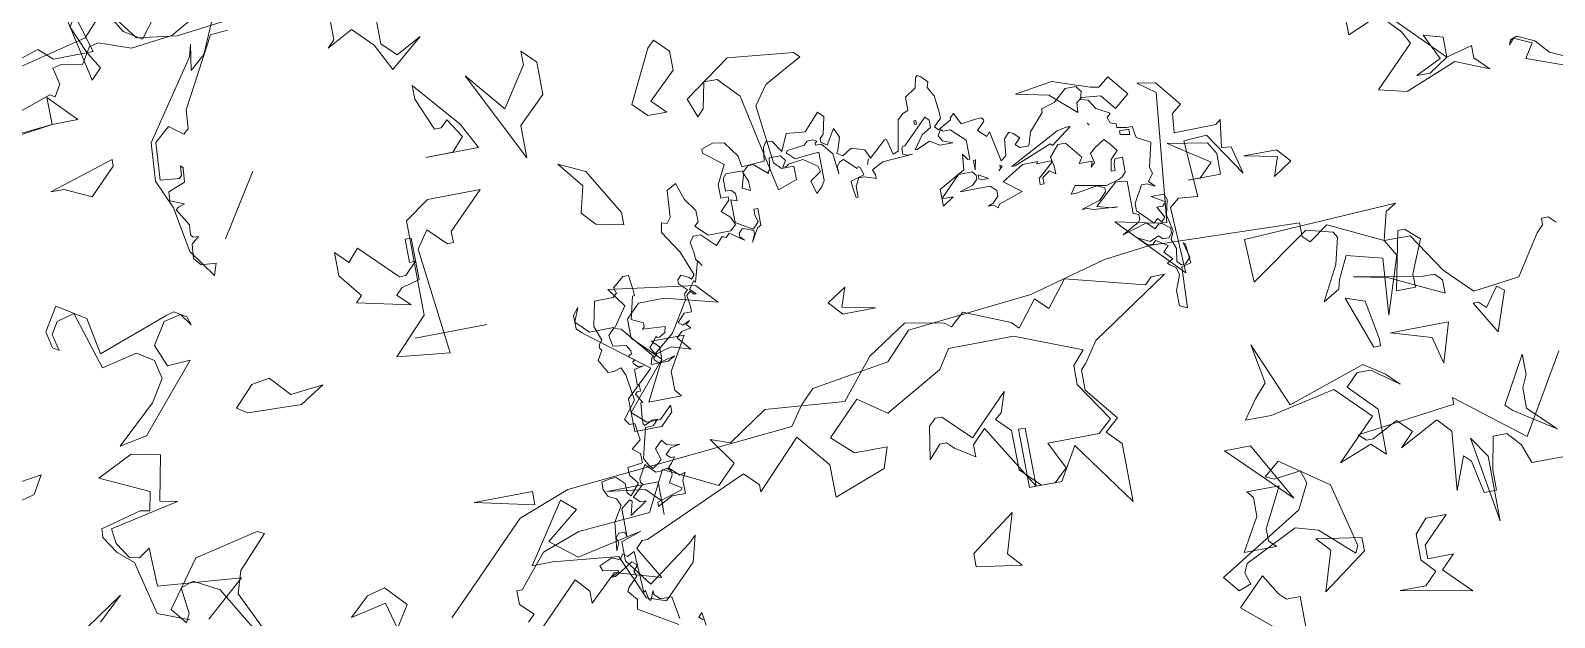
# Model space of a CAD drawing. Header units: millimetres. Extents: x 1418 to 1811, y 1796 to 1956.
# Drawn here: x 1464.905 to 1465.445, y 1884.801 to 1885.009 of the extents above; entities that cross this region are included whole.
import ezdxf

# ---------------------------------------------------------------- set-up
doc = ezdxf.new("R2010")
doc.units = ezdxf.units.MM
doc.layers.add('ARBRE', color=251, linetype='Continuous', lineweight=13)

# ---------------------------------------------------------------- blocks, each defined once
blk = doc.blocks.new('WMF26', base_point=(0, 0.0008))
at = {"color": 85}
for points in [[(7.3226, -0.1836), (7.3588, -0.2206), (7.4617, -0.1474), (7.7449, -0.2857), (7.8833, -0.2857), (8.0216, -0.4965), (8.1591, -0.6356), (8.4069, -0.6051), (8.5452, -0.3952), (8.5814, -0.3581), (8.5814, -0.3219), (8.6177, -0.3219), (8.6539, -0.3581)], [(8.3048, -12.4823), (8.0578, -12.5119), (7.8462, -12.4823), (7.6066, -12.162)], [(7.4979, -12.1332), (7.6066, -12.5119), (7.395, -12.5119), (7.3226, -12.4461), (6.6606, -12.6568)], [(2.5424, -1.3338), (2.6445, -1.2317), (2.9936, -0.8826), (3.2694, -0.7805), (4.492, -0.6718), (4.5653, -0.5689), (4.6377, -0.4965), (5.0527, -0.4314), (5.191, -0.2857), (5.8604, -0.2206), (6.2753, -0.1111), (6.5223, -0.0815), (7.3226, -0.1111), (7.3226, -0.1836), (7.3226, -0.1836)]]:
    blk.add_lwpolyline(points, dxfattribs=at)
at = {"color": 63}
for points in [[(7.7449, -0.2857), (7.796, -0.3738), (7.6955, -0.6776), (7.7211, -0.3754), (7.5325, -0.326), (7.4749, -0.4438), (7.4617, -0.4932), (7.3736, -0.5442), (7.4699, -0.3623), (7.5062, -0.2231), (7.4881, -0.1918), (7.3481, -0.1548), (7.0303, -0.3746), (7.0221, -0.1433), (7.8404, -0.1029), (7.7836, -0.1358), (7.7449, -0.2857), (7.7449, -0.2857)], [(6.5001, -0.2462), (6.5734, -0.2462), (6.1518, -0.522), (6.0777, -0.6315), (6.0489, -0.6611), (6.0489, -0.7698), (6.188, -0.9443), (6.1156, -1.0094), (6.188, -1.0827), (6.188, -1.3955), (5.9402, -1.0464), (5.8381, -1.221), (5.7006, -1.221), (5.489, -0.8711), (5.4166, -0.9443), (5.4166, -1.0094), (5.3145, -0.9443), (5.2783, -0.9081), (5.2421, -0.9081), (5.1762, -0.9806), (5.2058, -0.806), (5.2421, -0.7698), (5.2783, -0.7698), (5.4166, -0.9081), (5.6274, -0.6973), (5.5903, -0.806), (5.5541, -0.8348), (5.6274, -0.9081), (5.6274, -1.1189), (5.7295, -1.221), (5.8019, -1.221), (5.8744, -1.1551), (5.8019, -1.0094), (6.0777, -1.0094), (6.1518, -0.9443), (6.0127, -0.7336), (6.0127, -0.6315), (6.0777, -0.5582), (5.7295, -0.4199), (5.3804, -0.4199), (5.3145, -0.522), (5.0016, -0.6973), (4.8559, -0.5944), (4.6814, -0.7698), (4.7909, -0.8711), (4.9654, -0.8711), (4.9292, -0.9806), (4.6517, -1.0827), (4.6517, -0.9081), (4.5068, -0.7336), (4.2664, -0.9806), (4.2664, -0.9443), (4.194, -0.8711), (3.6333, -1.1189), (3.6045, -1.1189), (3.5683, -1.1551), (3.6695, -1.3297), (3.4299, -1.2572), (3.2842, -1.3955), (3.2842, -1.3297), (3.2192, -1.2572), (2.8693, -1.6063)], [(2.9343, -1.4317), (2.9722, -1.3955), (2.9055, -1.3297), (2.9055, -1.2572), (2.9343, -1.2572), (3.0808, -1.0827), (3.2842, -1.0094), (3.6695, -0.9806), (3.779, -0.7698), (4.0557, -0.9081), (4.1577, -0.806), (4.0557, -0.6611), (4.1577, -0.6973), (4.3685, -0.5582), (4.7909, -0.5944), (4.9654, -0.3837), (5.1762, -0.2462), (5.3804, -0.2824), (5.4166, -0.3112), (5.489, -0.2462), (5.7295, -0.3474), (5.7657, -0.3837), (5.8744, -0.2462), (5.9402, -0.3112), (6.0489, -0.1729), (6.4639, -0.2824), (6.5001, -0.2462), (6.5001, -0.2462)], [(8.4686, -1.5816), (8.2941, -1.5816), (8.2579, -1.4795), (8.192, -1.4062), (8.1195, -1.4062), (8.0833, -1.5816), (8.0833, -1.6903), (8.0175, -1.6903), (7.9812, -1.5157), (7.945, -1.4795), (7.8791, -1.654), (7.9088, -1.3404), (7.8429, -1.2679), (7.6321, -1.3774), (7.7046, -1.3041), (7.6321, -1.2317), (7.4938, -1.3041), (7.4576, -1.3041), (7.4205, -1.2679), (7.945, -1.2029), (7.945, -1.1666), (8.2941, -1.4424), (8.5419, -1.0275)], [(5.3112, -1.5083), (5.5508, -1.3338), (5.4849, -1.5445), (5.5508, -1.6178), (5.3112, -1.5808), (5.3112, -1.5083), (5.3112, -1.5083)], [(7.2929, -1.8805), (7.1217, -1.724), (7.0023, -1.6894), (6.7191, -1.8286), (6.6969, -1.8747), (6.7183, -1.9373), (6.6499, -1.9611), (6.5816, -1.8772), (7.0394, -1.5997), (7.1077, -1.4671), (7.0838, -1.398), (6.943, -1.4169), (6.8969, -1.3947), (6.9801, -1.3264), (7.2279, -1.5017), (7.3102, -1.8426), (7.2929, -1.8805), (7.2929, -1.8805)], [(2.8569, -4.5002), (2.791, -4.3446), (2.805, -4.1405), (3.0874, -3.7321), (3.1055, -3.6671), (3.0825, -3.8054), (3.164, -3.7346), (3.2513, -3.5394)], [(3.3106, -3.6316), (3.2183, -3.6382), (3.0183, -4.0046), (3.0117, -4.1042), (2.9837, -4.1289), (2.9104, -4.0738), (2.8289, -4.1446), (2.8149, -4.3438), (2.917, -4.3537), (2.931, -4.3413), (2.9351, -4.2887), (2.9475, -4.3027), (2.9401, -4.3784), (2.8495, -4.413), (2.8462, -4.4599), (2.9178, -4.4912), (2.8833, -4.5019), (2.8693, -4.5142), (2.9236, -4.6048), (2.9195, -4.6575), (2.9318, -4.6715), (2.959, -4.6731), (2.9187, -4.7077), (2.9112, -4.7835), (2.9458, -4.823), (3.0249, -4.8287), (3.0043, -4.8913), (2.9005, -4.7431), (2.8569, -4.5002), (2.8569, -4.5002)], [(2.3094, -3.9494), (2.0986, -3.9783), (1.9957, -3.9783), (2.3094, -3.9494), (2.3094, -3.8045), (2.4469, -3.9494), (2.3094, -3.9494), (2.3094, -3.9494)], [(4.3603, -4.4846), (4.4253, -4.4122), (4.3603, -4.3101), (4.3241, -4.3463), (4.2878, -4.3463), (4.2146, -4.1717), (4.2146, -4.0993), (4.4253, -4.3463), (4.4986, -4.4846), (4.2146, -4.4846), (4.3603, -4.4846), (4.3603, -4.4846)], [(4.6723, -4.3101), (4.8115, -4.0993), (4.8115, -4.0268), (4.8839, -4.0993), (4.8839, -4.273), (4.739, -4.4122), (4.739, -4.5867), (4.4986, -4.0993), (4.6723, -4.3101), (4.6723, -4.3101)], [(5.3351, -4.4122), (5.4734, -4.1355), (5.5096, -4.0993), (5.5821, -4.1717), (5.5821, -4.273), (5.4372, -4.4122), (5.5096, -4.4846), (5.4075, -4.4846), (5.3351, -4.4122), (5.3351, -4.4122)], [(3.304, -4.3875), (3.0973, -4.7127), (3.304, -4.3875), (3.304, -4.3875)], [(4.8889, -6.482), (4.8707, -6.4424), (4.8304, -6.4219), (4.8098, -6.3823), (4.8098, -6.342), (4.86, -6.3321), (4.8889, -6.3321), (4.9308, -6.3716), (4.9308, -6.4219), (4.9498, -6.4424), (5, -6.3823), (4.9605, -6.3321), (4.9605, -6.2918), (5.0395, -6.2819), (5.0395, -6.2317), (5, -6.1996), (5.0502, -6.1601), (5.0395, -6.0695), (5.0107, -6.0695), (4.9893, -6.0398), (5.0609, -5.9485), (5.0395, -5.8077), (5.0214, -5.7682), (4.9811, -5.7789), (4.9498, -5.7789), (4.9103, -5.7072), (4.9391, -5.6562), (4.9308, -5.6463), (4.9308, -5.6274), (4.9498, -5.606), (4.921, -5.5269), (4.9498, -5.3952), (5.0502, -5.3952), (5.0708, -5.3763), (5.0609, -5.345), (5.121, -5.2947), (5.1507, -5.2947), (5.1614, -5.3763), (5.1614, -5.4059), (5.1507, -5.4059), (5.121, -5.5269), (5.182, -5.5557), (5.182, -5.5771), (5.1712, -5.5878), (5.2915, -5.5961), (5.2832, -5.6274), (5.2519, -5.6463), (5.2412, -5.6463), (5.233, -5.6381), (5.2124, -5.6669), (5.191, -5.6891), (5.2124, -5.7286), (5.3227, -5.6381), (5.4232, -5.4767), (5.4232, -5.4454), (5.4421, -5.4265), (5.4026, -5.387), (5.4026, -5.3656), (5.4232, -5.345), (5.4635, -5.3656), (5.4734, -5.3763), (5.4923, -5.3557), (5.4421, -5.2248), (5.3631, -5.1037), (5.373, -5.0535), (5.4026, -5.0634), (5.4232, -5.0346), (5.4339, -4.8921), (5.4841, -4.8633), (5.5137, -4.9531), (5.564, -5.0239), (5.564, -5.0848), (5.5426, -5.1037), (5.6035, -5.1638), (5.7253, -5.1638), (5.755, -5.135), (5.736, -5.093), (5.6941, -5.0535), (5.7443, -5.0033), (5.7443, -4.9844), (5.7048, -4.9844), (5.7048, -4.9127), (5.755, -4.8123), (5.6545, -4.7324), (5.6545, -4.7118), (5.7146, -4.6904), (5.7756, -4.7011), (5.8365, -4.7826), (5.8447, -4.8419), (5.9657, -4.8337), (5.9765, -4.7621), (5.9954, -4.7324), (6.0267, -4.7407), (6.0662, -4.8016), (6.1074, -4.7118), (6.2078, -4.7217), (6.2893, -4.632), (6.3181, -4.6616), (6.2975, -4.7514), (6.2786, -4.7719), (6.2786, -4.7909), (6.3082, -4.8123), (6.3576, -4.7324), (6.3791, -4.7826), (6.3576, -4.8526), (6.3478, -4.8633), (6.3791, -4.8839), (6.4293, -4.8526), (6.4984, -4.8732), (6.519, -4.9234), (6.6096, -4.8419), (6.6203, -4.8419), (6.6409, -4.9234), (6.6705, -4.9127), (6.7001, -4.7514), (6.7314, -4.7217), (6.7602, -4.7118), (6.7602, -4.6402), (6.8212, -4.6007), (6.8319, -4.5505), (6.8418, -4.5398), (6.8607, -4.5505), (6.892, -4.5818), (6.8821, -4.6114), (6.9109, -4.6616), (6.9216, -4.7514), (6.9216, -4.7826), (6.8821, -4.8222), (6.901, -4.8419), (6.9718, -4.8016), (6.9718, -4.7909), (6.9932, -4.7719), (7.0229, -4.8337), (7.1019, -4.8222), (7.134, -4.8222), (7.1439, -4.8337), (7.1439, -4.8419), (7.1019, -4.8839), (7.1439, -4.9234), (7.1629, -4.9028), (7.1941, -5.0634), (7.2238, -5.0428), (7.2345, -4.9531), (7.2633, -4.9234), (7.2839, -4.9341), (7.3135, -4.9629), (7.2839, -4.9926), (7.3028, -5.0132), (7.353, -5.0132), (7.3744, -4.9424), (7.4543, -4.8526), (7.4543, -4.8337), (7.5259, -4.8123), (7.5967, -4.7514), (7.6552, -4.7514), (7.6766, -4.7826), (7.6659, -4.8222), (7.7054, -4.8337), (7.7367, -4.8839), (7.8059, -4.9234), (7.7869, -4.9424), (7.7976, -4.9737), (7.8273, -4.9844), (7.8273, -5.0033), (7.8775, -5.0132), (7.9071, -5.0132), (7.9178, -5.0741), (7.9886, -5.1136), (7.9574, -5.2437), (7.9681, -5.2758), (7.9384, -5.3153), (7.9681, -5.345), (7.9277, -5.326), (7.8989, -5.326), (7.8478, -5.4158), (7.8478, -5.4561), (7.9277, -5.5376), (7.9491, -5.5162), (7.9681, -5.5376), (7.9886, -5.5162), (7.9574, -5.4561), (7.9886, -5.4561), (8.0076, -5.4372), (7.9384, -5.3952), (8.0076, -5.3952), (8.0183, -5.4265), (7.9993, -5.5063), (8.0183, -5.5961), (7.9993, -5.6381), (8.0183, -5.6891), (8.0076, -5.7575), (8.0282, -5.7789), (8.0496, -5.7789), (8.0784, -5.7476), (8.0578, -5.6669), (8.0685, -5.6784), (8.0784, -5.7789), (8.0282, -5.7896), (8.0183, -6.0086), (7.9779, -5.9896), (7.9779, -5.9081), (8.0076, -5.8291), (7.9993, -5.7896), (7.9681, -5.7682), (7.9574, -5.7575), (7.9886, -5.7393), (7.9491, -5.6973), (7.9779, -5.6669), (7.9178, -5.6274), (7.8989, -5.6463), (7.8668, -5.6381), (7.8273, -5.5961), (7.8882, -5.6274), (7.9384, -5.606), (7.9574, -5.6274), (7.9886, -5.6274), (8.0076, -5.606), (8.0076, -5.5771), (7.9681, -5.5459), (7.9491, -5.5459), (7.9277, -5.5664), (7.8882, -5.5269), (7.7556, -5.5664), (7.8478, -5.5162), (7.8561, -5.5063), (7.8561, -5.4767), (7.8273, -5.466), (7.8273, -5.2947), (7.7976, -5.2865), (7.7663, -5.2865), (7.6552, -5.387), (7.647, -5.3952), (7.7268, -5.4158), (7.7556, -5.4158), (7.6264, -5.4059), (7.5967, -5.3952), (7.5655, -5.3952), (7.6659, -5.3656), (7.7054, -5.326), (7.7054, -5.3054), (7.6659, -5.2865), (7.5547, -5.3054), (7.5259, -5.3054), (7.5547, -5.2651), (7.7161, -5.2947), (7.7869, -5.2758), (7.8059, -5.2651), (7.8273, -5.2437), (7.8273, -5.1638), (7.7869, -5.1638), (7.777, -5.1935), (7.777, -5.2248), (7.7556, -5.2248), (7.7663, -5.1638), (7.8059, -5.1243), (7.777, -5.0848), (7.7474, -5.0535), (7.6972, -5.0848), (7.6659, -5.1136), (7.6766, -5.1638), (7.6552, -5.1852), (7.6659, -5.154), (7.5967, -5.154), (7.6157, -5.1243), (7.5465, -5.0346), (7.5045, -5.0346), (7.4543, -5.093), (7.465, -5.1433), (7.465, -5.1852), (7.4354, -5.1638), (7.4033, -5.1852), (7.395, -5.1935), (7.395, -5.2248), (7.3744, -5.2248), (7.3744, -5.1935), (7.4543, -5.1243), (7.4543, -5.1136), (7.3744, -5.1136), (7.3843, -5.1037), (7.3028, -5.1037), (7.1843, -5.1745), (7.274, -5.2437), (7.1439, -5.2865), (7.134, -5.3054), (7.1126, -5.2865), (7.0838, -5.2865), (7.1126, -5.2758), (7.1439, -5.2437), (7.1439, -5.2141), (7.1126, -5.1852), (6.9513, -5.1852), (7.0229, -5.1638), (7.0517, -5.135), (7.0517, -5.1136), (7.0336, -5.093), (6.9611, -5.093), (6.8508, -5.2042), (6.9109, -5.2042), (6.8508, -5.2437), (6.8508, -5.154), (6.9932, -5.0741), (7.0015, -4.9926), (7.0229, -5.0239), (7.0336, -5.0239), (7.0336, -4.9234), (6.9611, -4.8526), (6.9216, -4.8526), (6.9109, -4.8419), (6.892, -4.8732), (6.9109, -4.9028), (6.9611, -4.9234), (6.892, -4.9234), (6.8418, -4.8921), (6.771, -4.9234), (6.7602, -4.9234), (6.8105, -4.8526), (6.8607, -4.8222), (6.8607, -4.7826), (6.8418, -4.7621), (6.71, -4.8921), (6.7001, -4.8921), (6.6911, -4.9028), (6.6911, -4.9341), (6.71, -4.9424), (6.7413, -4.9424), (6.5808, -4.9531), (6.519, -4.9844), (6.5297, -5.0132), (6.5297, -5.0346), (6.4688, -5.0132), (6.44, -5.0132), (6.4186, -5.0535), (6.4186, -5.1136), (6.4079, -5.1136), (6.398, -5.0535), (6.398, -5.0239), (6.4688, -5.0033), (6.4581, -4.9629), (6.4482, -4.9531), (6.44, -4.9629), (6.3791, -4.9028), (6.3576, -4.9127), (6.3395, -4.9341), (6.3395, -4.9737), (6.3288, -4.8633), (6.2893, -4.8123), (6.2786, -4.8016), (6.2473, -4.8016), (6.2473, -4.7909), (6.258, -4.7826), (6.2391, -4.7719), (6.2078, -4.7719), (6.1889, -4.7909), (6.0967, -4.8016), (6.0884, -4.8123), (6.1279, -4.8526), (6.2284, -4.8419), (6.258, -4.8419), (6.258, -4.9926), (6.2391, -5.0239), (6.2078, -5.0535), (6.1889, -4.9844), (6.2473, -4.9424), (6.2391, -4.9127), (6.1675, -4.8633), (6.0884, -4.8732), (6.0769, -4.8839), (6.0563, -4.8839), (6.0769, -4.8526), (6.0563, -4.8222), (5.9954, -4.8222), (5.9872, -4.8839), (5.9765, -4.8921), (5.9765, -4.9028), (5.9056, -4.8419), (5.876, -4.8419), (5.8447, -4.8732), (5.8653, -4.9234), (5.8653, -4.9737), (5.8258, -4.9531), (5.8447, -4.8839), (5.8447, -4.8633), (5.755, -4.8633), (5.736, -4.8839), (5.736, -4.9531), (5.7649, -4.9531), (5.7863, -4.9737), (5.7863, -5.0132), (5.755, -5.0033), (5.755, -5.1243), (5.8365, -5.1745), (5.8447, -5.1745), (5.876, -5.1433), (5.8653, -5.1037), (5.8653, -5.0741), (5.8867, -5.0741), (5.8867, -5.1638), (5.8653, -5.1745), (5.8258, -5.2437), (5.8447, -5.2042), (5.8447, -5.1852), (5.7945, -5.1638), (5.7863, -5.1638), (5.7649, -5.1852), (5.7649, -5.2042), (5.7863, -5.2248), (5.7146, -5.1745), (5.6941, -5.1935), (5.6751, -5.1852), (5.6356, -5.2248), (5.564, -5.154), (5.5236, -5.154), (5.503, -5.1852), (5.5137, -5.2437), (5.5137, -5.2758), (5.5426, -5.3153), (5.5236, -5.2865), (5.4923, -5.3952), (5.4841, -5.387), (5.4528, -5.4265), (5.4841, -5.4561), (5.4734, -5.4561), (5.4528, -5.4372), (5.4339, -5.4561), (5.4421, -5.5162), (5.4421, -5.5459), (5.4026, -5.5459), (5.3631, -5.5878), (5.3837, -5.606), (5.4232, -5.5878), (5.4026, -5.606), (5.4232, -5.6274), (5.373, -5.6381), (5.3417, -5.6669), (5.3837, -5.7179), (5.4026, -5.7393), (5.3022, -5.7072), (5.2223, -5.7286), (5.2017, -5.7476), (5.2017, -5.7575), (5.2223, -5.7789), (5.3129, -5.7575), (5.2725, -5.7789), (5.182, -5.7789), (5.191, -5.7476), (5.2017, -5.7393), (5.0609, -5.5664), (5.0214, -5.5557), (4.9893, -5.5878), (5, -5.6463), (5.0708, -5.6562), (5.0897, -5.6891), (5.0897, -5.7072), (5.0815, -5.7072), (5.0708, -5.7179), (5.1004, -5.7393), (5.0897, -5.7476), (5.0897, -5.7575), (5.1111, -5.7789), (5.14, -5.7789), (5.0897, -5.7896), (5.0897, -5.8686), (5.1004, -5.8793), (5.1004, -5.9081), (5.0815, -5.9081), (5.0708, -5.9188), (5.1004, -5.969), (5.0897, -5.969), (5.0815, -6.0489), (5.0815, -6.0802), (5.0897, -6.0901), (5.1317, -6.0695), (5.1614, -6.0695), (5.1317, -6.0999), (5.0897, -6.0999), (5.0502, -6.2605), (5.0708, -6.3), (5.0897, -6.3214), (5.121, -6.3), (5.14, -6.2819), (5.121, -6.221), (5.1614, -6.1815), (5.182, -6.2103), (5.2223, -6.221), (5.2519, -6.221), (5.2017, -6.2317), (5.1712, -6.2605), (5.191, -6.2819), (5.2124, -6.2819), (5.191, -6.3107), (5.1712, -6.3321), (5.2223, -6.3823), (5.2519, -6.3716), (5.233, -6.4112), (5.233, -6.482), (5.1614, -6.482), (5.0815, -6.5231), (5.0815, -6.5009), (5.2124, -6.4614), (5.2223, -6.4507), (5.1614, -6.4112), (5.182, -6.3716), (5.182, -6.3502), (5.1614, -6.3321), (5.1317, -6.342), (5.1004, -6.342), (5.0502, -6.2918), (5.0107, -6.3609), (5.0107, -6.3823), (5.0214, -6.3922), (4.9605, -6.4507), (4.9893, -6.482), (5.0214, -6.482), (4.9308, -6.5437), (4.9498, -6.4721), (4.9391, -6.4614), (4.9103, -6.482), (4.8889, -6.5009), (4.8889, -6.6524), (4.8806, -6.6236), (4.8493, -6.6236), (4.8304, -6.6442), (4.8386, -6.6738), (4.8205, -6.7133), (4.8386, -6.5627), (4.8889, -6.482), (4.8889, -6.482)], [(4.0524, -5.3013), (4.0524, -4.7958), (4.1833, -4.7044), (4.4657, -4.7044), (4.2747, -4.8946), (4.2747, -4.9539), (4.2425, -4.9539), (4.1503, -4.8625), (4.0853, -4.9539), (4.1503, -5.5236), (3.8696, -5.4907), (4.0524, -5.3013), (4.0524, -5.3013)], [(6.7915, -4.7909), (6.7817, -4.7909), (6.7817, -4.7719), (6.7915, -4.7719), (6.7915, -4.7909), (6.7915, -4.7909)], [(1.7347, -5.783), (1.9109, -5.7566), (1.8558, -5.8521), (1.7759, -5.8735)], [(2.3481, -5.6858), (2.558, -5.4915), (2.6321, -5.3746), (2.6099, -5.275), (2.5243, -5.219), (2.3333, -5.2618), (2.2378, -4.9514), (2.1439, -4.9769), (2.1044, -5.0387), (2.125, -5.1284), (2.0937, -5.1095), (2.0739, -5.0189), (2.1521, -4.8963), (2.2995, -4.9901), (2.3374, -5.1869), (2.7186, -5.0502), (2.7581, -5.0412), (2.8199, -5.0799), (2.8347, -5.1243), (2.7894, -5.0609), (2.6988, -5.0807), (2.6247, -5.1968), (2.6717, -5.3137), (2.796, -5.3071), (2.4955, -5.6578), (2.3481, -5.6858), (2.3481, -5.6858)], [(3.7461, -5.1383), (3.6481, -5.014), (3.6481, -4.8897), (3.7132, -4.9555), (3.7724, -4.8897), (3.9626, -5.079), (3.9956, -5.079), (4.0606, -5.014), (4.0277, -5.014), (4.0277, -4.8897), (4.0606, -4.8897), (4.0606, -5.112), (3.9626, -5.1383), (3.9297, -5.1712), (3.9956, -5.2363), (3.7132, -5.1712), (3.7461, -5.1383), (3.7461, -5.1383)], [(6.4984, -4.9531), (6.5083, -4.9234), (6.4984, -4.9531), (6.4984, -4.9531)], [(7.5152, -4.9629), (7.5655, -4.9531), (7.586, -4.9531), (7.4757, -5.0346), (7.465, -5.0239), (7.2633, -5.1037), (7.2444, -5.1037), (7.5152, -4.9629), (7.5152, -4.9629)], [(7.6865, -4.9629), (7.6766, -4.9531), (7.6865, -4.9629), (7.6865, -4.9629)], [(7.0624, -5.0346), (7.0517, -5.0848), (7.0517, -5.0346), (7.0624, -5.0346), (7.0624, -5.0346)], [(7.8371, -5.0239), (7.8882, -5.0239), (7.8882, -5.0535), (7.8371, -5.0428), (7.8371, -5.0239), (7.8371, -5.0239)], [(7.0624, -5.135), (7.0624, -5.1136), (7.1126, -5.1433), (7.0731, -5.1433), (7.0624, -5.135), (7.0624, -5.135)], [(7.1843, -5.0848), (7.1941, -5.093), (7.1736, -5.1136), (7.1843, -5.1037), (7.1843, -5.0848), (7.1843, -5.0848)], [(3.0438, -5.6364), (2.9886, -5.601), (3.0907, -5.494), (3.1871, -5.4783), (3.2842, -5.5829), (3.4596, -5.5656), (3.3295, -5.6463), (3.0438, -5.6364), (3.0438, -5.6364)], [(6.1601, -5.6315), (6.2613, -5.5664), (6.2251, -5.6677), (6.3996, -5.7048), (6.2251, -5.7048), (6.1601, -5.6315), (6.1601, -5.6315)], [(5.2421, -5.7624), (5.2421, -5.6965), (5.2058, -5.6595), (5.3804, -5.6595), (5.2783, -5.8348), (5.2783, -5.9361), (5.3071, -5.9723), (5.1326, -5.9723), (5.2421, -5.7624), (5.2421, -5.7624)], [(3.0117, -6.2794), (2.8528, -6.4474), (2.8166, -6.5676), (2.9508, -6.8525), (2.9969, -6.8755), (3.0586, -6.8541), (3.0825, -6.9233), (2.9977, -6.9908), (2.7268, -6.5289), (2.5959, -6.4573), (2.5268, -6.4803), (2.5432, -6.6211), (2.5202, -6.6672), (2.4527, -6.5824), (2.6321, -6.3379), (2.9746, -6.2613), (3.0117, -6.2794), (3.0117, -6.2794)], [(3.5715, -6.7586), (3.3797, -6.8006), (3.4851, -6.7034), (3.5798, -6.6779), (3.6827, -6.7866), (3.6086, -6.9027), (3.5715, -6.7586), (3.5715, -6.7586)], [(5.0708, -7.1554), (4.8707, -7.0361), (4.8806, -6.9858), (4.8386, -6.9356), (4.8493, -6.9142), (4.8996, -6.864), (4.8889, -6.8343), (4.9103, -6.8138), (4.9103, -6.8031), (4.8889, -6.7841), (4.7892, -6.8451), (4.7703, -6.8451), (4.8098, -6.8245), (4.8098, -6.8138), (4.7291, -6.8031), (4.7192, -6.7742), (4.7892, -6.7446), (4.8304, -6.7635), (4.8493, -6.7339), (4.8707, -6.7528), (4.9103, -6.7339), (4.921, -6.9546), (4.9308, -6.9463), (4.9391, -6.9965), (4.9498, -7.0048), (4.9712, -6.9546), (4.9712, -6.976), (5, -7.0048), (5.0609, -7.0048), (5.0815, -7.1258)], [(5.2017, -7.1554), (5.182, -7.1365), (5.2017, -7.1159), (5.2124, -7.1867)]]:
    blk.add_lwpolyline(points, dxfattribs=at)
at = {"color": 106}
for points in [[(7.9343, -0.3112), (7.861, -0.4858), (7.861, -0.5582), (7.7589, -0.5582), (7.8248, -0.2462), (7.861, -0.2462), (7.9343, -0.3112), (7.9343, -0.3112)], [(8.2463, -0.8711), (8.1451, -0.6973), (8.1739, -0.6973), (8.2101, -0.7336), (8.2826, -0.6315), (8.3196, -0.6611), (8.2463, -0.8711), (8.2463, -0.8711)], [(7.5119, -0.9081), (7.6214, -0.9806), (7.6865, -1.0464), (7.5482, -0.9443), (7.4757, -0.9443), (7.4098, -1.0094), (7.5482, -1.1551), (7.5482, -1.3955), (7.4757, -1.3297), (7.3003, -1.3955), (7.5119, -1.1848), (7.3374, -1.0094), (6.9883, -1.0827), (6.85, -1.0827), (6.9224, -0.9806), (6.9883, -0.9081), (6.9513, -0.6973), (7.097, -1.0464), (7.5119, -0.9081), (7.5119, -0.9081)], [(7.9343, -0.9806), (7.8981, -0.8348), (7.6865, -0.7698), (7.9993, -0.7698), (7.9343, -0.9806), (7.9343, -0.9806)], [(5.7006, -1.221), (5.6644, -1.221), (5.6644, -0.9081), (5.7006, -0.9081), (5.7006, -1.221), (5.7006, -1.221)], [(8.3196, -1.1848), (8.3196, -1.2934), (8.4579, -1.4317), (8.2463, -1.2934), (8.2101, -1.2572), (8.3492, -1.0094), (8.3492, -1.1189), (8.3196, -1.1848), (8.3196, -1.1848)], [(7.0245, -1.5338), (6.7117, -1.221), (6.85, -1.221), (7.0245, -1.5338), (7.0245, -1.5338)], [(8.0726, -1.8533), (7.9993, -1.3955), (8.0726, -1.505), (8.0726, -1.8533), (8.0726, -1.8533)], [(3.9552, -3.7494), (3.8161, -3.8227), (3.8531, -3.7856), (3.8531, -3.6769), (4.0277, -3.5757), (4.0935, -3.5757), (4.0935, -3.8515), (4.166, -3.9239), (4.3043, -3.8515), (4.1298, -3.9972), (4.0565, -3.8515), (3.9552, -3.7494), (3.9552, -3.7494)], [(2.4469, -4.3644), (2.3094, -4.2985), (2.237, -4.2985), (2.586, -4.1899), (2.586, -4.2261), (2.4469, -4.3644), (2.4469, -4.3644)], [(6.2531, -4.3282), (6.0489, -4.4377), (5.9765, -4.5398), (6.0127, -4.8526), (6.0489, -4.8889), (6.1156, -4.8889), (6.1156, -4.9613), (6.0127, -4.9975), (5.904, -4.4739), (5.8019, -4.3644), (5.7295, -4.3644), (5.7006, -4.5027), (5.6644, -4.5398), (5.6274, -4.4377), (5.8744, -4.2623), (6.2243, -4.2985), (6.2531, -4.3282), (6.2531, -4.3282)], [(5.1762, -4.9613), (5.1762, -5.0272), (5.0305, -4.9975), (4.9654, -4.9251), (5.0016, -4.7859), (4.893, -4.6484), (5.0305, -4.7135), (5.1762, -4.9613), (5.1762, -4.9613)], [(9.6073, -4.9613), (9.7464, -4.9251), (9.7464, -4.9901), (9.8189, -5.0634), (9.6435, -4.9901), (9.3677, -5.0996), (9.2211, -5.0634), (9.4327, -4.8526), (9.3965, -4.7859), (9.2952, -4.6773), (9.1199, -4.7497), (9.1199, -4.6773), (9.2211, -4.641), (9.3315, -4.6773), (9.6073, -4.9613), (9.6073, -4.9613)], [(7.7285, -4.7678), (7.7738, -4.7777), (7.8306, -4.7316), (7.9178, -4.8403), (7.838, -4.9037), (7.7746, -4.8238), (7.6725, -4.8131), (7.6437, -4.837), (7.6387, -4.888), (7.5062, -4.7703), (7.3341, -4.7316), (7.5342, -4.7011), (7.7285, -4.7678), (7.7285, -4.7678)], [(8.1805, -4.9448), (8.1302, -4.986), (8.1195, -5.0881), (8.3427, -5.0856), (8.3707, -5.0626), (8.3501, -5.2099), (8.4011, -5.2157), (8.4373, -5.3647), (8.285, -5.1317), (8.1607, -5.1391), (8.1805, -5.4413), (8.0784, -5.4306), (8.0273, -5.4718), (8.0422, -5.825), (7.7252, -5.4915), (7.9434, -5.5401), (7.9944, -5.5459), (8.066, -4.8609), (7.9746, -4.7933), (8.071, -4.809), (8.1805, -4.9448), (8.1805, -4.9448)], [(9.6073, -4.9613), (9.5052, -5.0272), (9.4327, -5.0272), (9.5711, -4.9613), (9.5052, -4.823), (9.6073, -4.8526), (9.6073, -4.9613), (9.6073, -4.9613)], [(10.3721, -5.1408), (10.1433, -5.0346), (10.0799, -4.9621), (9.9893, -4.9201), (9.9547, -4.9333), (9.9432, -4.9572), (9.972, -4.9267), (10.0626, -4.9687), (10.0156, -5.0453), (10.3005, -5.1507)], [(8.3196, -5.2371), (8.3196, -5.3474), (8.1451, -5.3474), (8.2101, -5.3474), (8.2826, -5.275), (8.0726, -5.1358), (8.2826, -5.1721), (8.3196, -5.2371), (8.3196, -5.2371)], [(8.6975, -5.3474), (8.5962, -5.4125), (8.6325, -5.3112), (8.4579, -5.275), (8.6325, -5.275), (8.6975, -5.3474), (8.6975, -5.3474)], [(5.5903, -5.5212), (5.3145, -5.4487), (5.1762, -5.4487), (5.1029, -5.5212), (5.1029, -5.6232), (5.2421, -5.7624), (5.0305, -6.0094), (5.1029, -6.0744), (5.1762, -6.0744), (5.2421, -6.0094), (5.2421, -6.0456), (5.1762, -6.1115), (5.0305, -6.1115), (5.0305, -5.9361), (5.1762, -5.7986), (4.8559, -5.5508), (4.8271, -5.5212), (4.8271, -5.4487), (4.8559, -5.4125), (4.8271, -5.4849), (4.893, -5.5508), (5.0305, -5.5508), (5.1029, -5.4487), (5.0305, -5.3474), (5.489, -5.4125), (5.5903, -5.5212), (5.5903, -5.5212)], [(3.9832, -5.4125), (4.3685, -5.4125), (3.9832, -5.4125), (3.9832, -5.4125)], [(2.5498, -5.769), (2.5004, -6.0102), (2.591, -6.0291), (2.223, -6.1065), (2.2328, -6.1872), (2.2888, -6.272), (2.339, -6.2827), (2.4, -6.2424), (2.4049, -6.4482), (2.8487, -6.4861), (2.6387, -6.6697)], [(2.0031, -6.5923), (2.204, -6.4589), (2.0739, -6.5799)], [(2.5424, -6.6549), (2.3761, -6.5898), (2.3094, -6.3025), (2.2287, -6.2333), (2.1686, -6.1428), (2.1727, -6.0967), (2.3884, -6.0398), (2.4395, -6.0506), (2.4601, -5.9501), (2.2065, -5.8299), (2.3983, -5.7377), (2.5498, -5.769), (2.5498, -5.769)], [(9.3315, -6.0744), (9.3677, -6.1115), (9.3677, -6.1839), (9.0836, -6.0456), (8.9091, -6.0094), (9.259, -6.0744), (9.3315, -6.0744), (9.3315, -6.0744)], [(8.9816, -6.3585), (8.9816, -6.3947), (8.9453, -6.3947), (8.8441, -6.1115), (8.9453, -6.1477), (8.9816, -6.3585), (8.9816, -6.3585)], [(4.4418, -6.3947), (4.1281, -6.3222), (4.4418, -6.3222), (4.4418, -6.3947), (4.4418, -6.3947)], [(4.478, -6.5989), (4.6155, -6.7076), (4.9654, -6.6351), (4.8559, -6.6713), (4.8559, -6.7734), (4.9654, -6.9183), (5.2058, -6.7438), (5.2421, -6.7076), (5.2058, -6.8459), (5.0305, -7.0212), (4.9292, -6.985), (4.8271, -6.7438), (4.478, -6.7076), (4.3685, -6.7076), (4.5793, -6.3947), (4.6517, -6.4597), (4.478, -6.5989), (4.478, -6.5989)], [(5.1029, -6.5701), (5.1029, -6.4968), (5.0305, -6.4235), (4.8271, -6.3947), (5.1029, -6.3947), (5.1029, -6.5701), (5.1029, -6.5701)], [(8.2101, -7.232), (8.2101, -7.2971), (8.2463, -7.3333), (8.0726, -7.3333), (8.1739, -7.1587), (8.1739, -7.0575), (8.1451, -7.0212), (8.3196, -7.0212), (8.2101, -7.232), (8.2101, -7.232)], [(8.6975, -7.4428), (8.4579, -7.6173), (8.5238, -7.4066), (8.4579, -7.3333), (8.6975, -7.3703), (8.6975, -7.4428), (8.6975, -7.4428)], [(9.0178, -7.4724), (9.0178, -7.5449), (9.1561, -7.5449), (9.0836, -7.6173), (9.2211, -7.7556), (8.8441, -7.6832), (8.9816, -7.6832), (9.0474, -7.6173), (8.9816, -7.5449), (8.9816, -7.4066), (9.0474, -7.3333), (9.1561, -7.3333), (9.0178, -7.4724), (9.0178, -7.4724)], [(8.2463, -7.6173), (8.3196, -7.6173), (8.3196, -7.894)], [(8.2826, -7.8577), (7.9993, -7.6173), (8.1451, -7.4724), (8.2101, -7.5811), (8.2463, -7.6173), (8.2463, -7.6173)], [(5.7887, -11.9397), (5.6965, -12.0888), (5.7286, -12.3135), (6.0629, -12.2295), (6.0431, -12.26), (6.067, -12.3604), (6.6746, -12.4452), (6.6993, -12.4601), (6.7487, -12.4485), (6.7545, -12.246), (6.92, -12.4345), (7.1167, -12.3926), (7.0822, -12.4494), (7.0995, -12.5457), (7.5803, -12.4321), (7.7029, -12.302), (7.782, -12.437), (7.875, -12.4946), (8.0496, -12.2682)], [(8.2784, -12.367), (8.0314, -12.5053), (7.81, -12.5309), (7.642, -12.4708), (7.5926, -12.4823), (7.5391, -12.5687), (7.4329, -12.5457), (7.3827, -12.558), (7.4033, -12.6478), (7.3654, -12.7095), (7.3407, -12.6947), (7.1258, -12.7663)], [(7.7779, -12.1274), (7.6297, -12.1579), (7.5119, -12.3621), (7.5737, -12.5111), (7.6297, -12.6033), (7.5737, -12.6593), (7.4815, -12.2139), (7.3629, -12.1274), (7.3325, -12.1274), (7.2765, -12.2756), (7.246, -12.1892), (7.3942, -12.0657), (7.7219, -12.0657), (7.7779, -12.1274), (7.7779, -12.1274)]]:
    blk.add_lwpolyline(points, dxfattribs=at)
blk = doc.blocks.new('T2_02')
at = {"xscale": 0.3499999999999943, "yscale": 0.3499999999999943, "zscale": 0.3499999999999943}
blk.add_blockref('WMF26', (-2.2399, 1.997), dxfattribs=at)

msp = doc.modelspace()

# ---------------------------------------------------------------- block references
at = {"layer": 'ARBRE', "xscale": 0.1918409178794672, "yscale": 0.1918409178794672, "zscale": 0.1918409178794672, "rotation": 10.65514725593884}
for p in [(1464.76345, 1885.43533), (1465.20479, 1884.91027), (1465.36353, 1884.55986)]:
    msp.add_blockref('T2_02', p, dxfattribs=at)

doc.saveas('drawing.dxf')
